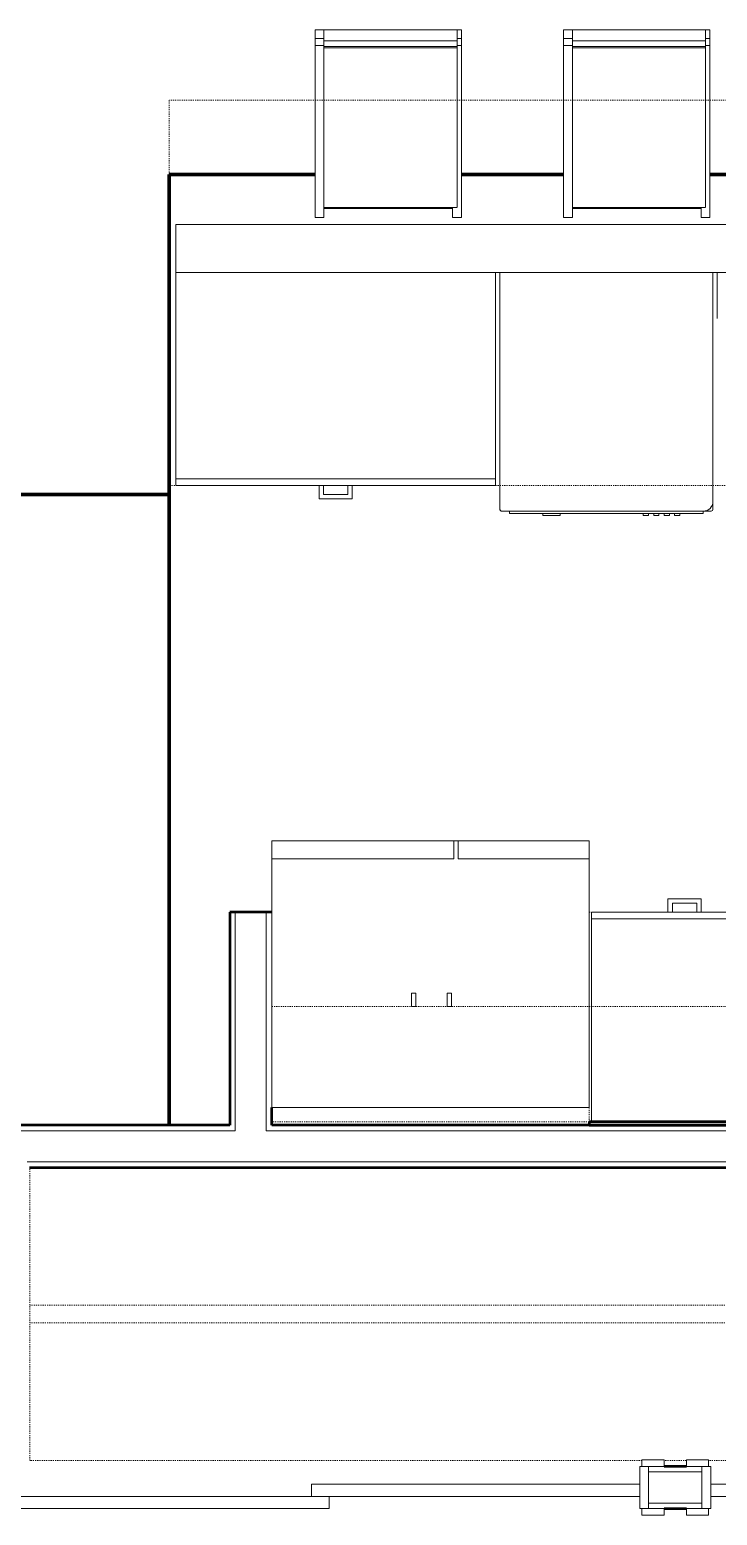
# Model space of a CAD drawing. Header units: inches. Extents: x -4217 to -1814, y 9706 to 12425.
# Drawn here: x -2266.1 to -2188.6, y 10546.9 to 10714.1 of the extents above; entities that cross this region are included whole.
import ezdxf

# ---------------------------------------------------------------- set-up
doc = ezdxf.new("R2010")
doc.units = ezdxf.units.IN
doc.header["$MEASUREMENT"] = 0
doc.linetypes.add('Dash', pattern=[0.25, 0.125, -0.125])
for name, color, linetype, lineweight in [('A-AREA-1', 130, 'Continuous', 70), ('A-DOOR-1', 7, 'Continuous', 9), ('A-DOOR-2', 50, 'Continuous', 20), ('A-DOOR-FRAM-1', 50, 'Continuous', 20), ('A-WALL-3', 250, 'Continuous', 50), ('A-WALL-4', 10, 'Continuous', 13), ('I-FURN-1', 7, 'Continuous', 9), ('Q-CASE-3', 7, 'Continuous', 9), ('Q-CASE-4', 7, 'Dash', 9), ('Q-CASE-HDLN-1', 7, 'Dash', 9), ('Q-SPCQ-1', 7, 'Continuous', 9)]:
    doc.layers.add(name, color=color, linetype=linetype, lineweight=lineweight)

msp = doc.modelspace()

# ---------------------------------------------------------------- linework, layer by layer
at = {"layer": 'A-AREA-1'}
for p, q in [((-2250.33423, 10697.75491), (-2233.91121, 10697.75491)), ((-2250.33423, 10697.75491), (-2250.33423, 10590.75491)), ((-2217.41121, 10697.75491), (-2205.91121, 10697.75491)), ((-2189.41121, 10697.75491), (-2174.68877, 10697.75491)), ((-2250.33423, 10661.75491), (-2292.32374, 10661.75491))]:
    msp.add_line(p, q, dxfattribs=at)
at = {"layer": 'A-DOOR-1'}
for p, q in [((-2197.07461, 10553.10491), (-2194.57461, 10553.10491)), ((-2197.07461, 10552.35491), (-2197.07461, 10553.10491)), ((-2194.57461, 10553.10491), (-2194.57461, 10552.35491)), ((-2189.57461, 10553.10491), (-2192.07461, 10553.10491)), ((-2192.07461, 10553.10491), (-2192.07461, 10552.35491)), ((-2189.57461, 10552.35491), (-2189.57461, 10553.10491)), ((-2194.57461, 10552.35491), (-2197.07461, 10552.35491)), ((-2192.07461, 10552.35491), (-2189.57461, 10552.35491)), ((-2197.07461, 10547.60491), (-2194.57461, 10547.60491)), ((-2197.07461, 10546.85491), (-2197.07461, 10547.60491)), ((-2194.57461, 10546.85491), (-2197.07461, 10546.85491)), ((-2194.57461, 10547.60491), (-2194.57461, 10546.85491)), ((-2189.57461, 10547.60491), (-2192.07461, 10547.60491)), ((-2192.07461, 10547.60491), (-2192.07461, 10546.85491)), ((-2192.07461, 10546.85491), (-2189.57461, 10546.85491)), ((-2189.57461, 10546.85491), (-2189.57461, 10547.60491))]:
    msp.add_line(p, q, dxfattribs=at)
at = {"layer": 'A-DOOR-2'}
for p, q in [((-2234.32461, 10550.35491), (-2197.32461, 10550.35491)), ((-2234.32461, 10548.97991), (-2234.32461, 10550.35491)), ((-2197.32461, 10550.35491), (-2197.32461, 10548.97991)), ((-2152.32461, 10550.35491), (-2189.32461, 10550.35491)), ((-2189.32461, 10550.35491), (-2189.32461, 10548.97991)), ((-2269.32461, 10548.97991), (-2232.32461, 10548.97991)), ((-2197.32461, 10548.97991), (-2234.32461, 10548.97991)), ((-2232.32461, 10548.97991), (-2232.32461, 10547.60491)), ((-2189.32461, 10548.97991), (-2152.32461, 10548.97991)), ((-2232.32461, 10547.60491), (-2269.32461, 10547.60491))]:
    msp.add_line(p, q, dxfattribs=at)
at = {"layer": 'A-DOOR-FRAM-1'}
for p, q in [((-2197.32461, 10552.35491), (-2196.32461, 10552.35491)), ((-2197.32461, 10547.60491), (-2197.32461, 10552.35491)), ((-2196.32461, 10552.35491), (-2196.32461, 10547.60491)), ((-2189.32461, 10552.35491), (-2190.32461, 10552.35491)), ((-2190.32461, 10552.35491), (-2190.32461, 10547.60491)), ((-2189.32461, 10547.60491), (-2189.32461, 10552.35491)), ((-2196.32461, 10547.60491), (-2197.32461, 10547.60491)), ((-2190.32461, 10547.60491), (-2189.32461, 10547.60491))]:
    msp.add_line(p, q, dxfattribs=at)
at = {"layer": 'A-WALL-3'}
for p, q in [((-2238.77574, 10614.75491), (-2243.52574, 10614.75491)), ((-2243.52574, 10614.75491), (-2243.52574, 10590.75491)), ((-2238.77574, 10590.75491), (-2238.77574, 10592.75491)), ((-2243.52574, 10590.75491), (-2268.0509, 10590.75491)), ((-2169.77574, 10590.75491), (-2238.77574, 10590.75491)), ((-2169.77574, 10591.12991), (-2203.02574, 10591.12991)), ((-2203.02574, 10591.12991), (-2203.02574, 10590.75491)), ((-2203.02574, 10590.75491), (-2169.77574, 10590.75491)), ((-2266.08338, 10586.00491), (-2108.72374, 10586.00491)), ((-2192.07461, 10552.35491), (-2194.57461, 10552.35491)), ((-2194.57461, 10547.60491), (-2192.07461, 10547.60491))]:
    msp.add_line(p, q, dxfattribs=at)
at = {"layer": 'A-WALL-4'}
for p, q in [((-2249.58423, 10692.12991), (-2113.58423, 10692.12991)), ((-2249.58423, 10692.12991), (-2249.58423, 10686.75491)), ((-2113.58423, 10686.75491), (-2249.58423, 10686.75491)), ((-2242.90074, 10614.75491), (-2242.90074, 10590.75491)), ((-2239.40074, 10614.75491), (-2239.40074, 10590.75491)), ((-2267.79201, 10590.12991), (-2242.90074, 10590.12991)), ((-2242.90074, 10590.12991), (-2242.90074, 10590.75491)), ((-2239.40074, 10590.12991), (-2239.40074, 10590.75491)), ((-2239.40074, 10590.12991), (-2076.17374, 10590.12991)), ((-2266.34227, 10586.62991), (-2108.09874, 10586.62991)), ((-2196.32461, 10551.72991), (-2190.32461, 10551.72991)), ((-2196.32461, 10548.22991), (-2190.32461, 10548.22991))]:
    msp.add_line(p, q, dxfattribs=at)
at = {"layer": 'I-FURN-1'}
for p, q in [((-2232.91121, 10714.0709), (-2233.91121, 10714.0709)), ((-2233.91121, 10714.0709), (-2233.91121, 10713.08609)), ((-2232.91121, 10712.82986), (-2232.91121, 10714.0709)), ((-2217.91121, 10714.0709), (-2232.91121, 10714.0709)), ((-2217.41121, 10714.0709), (-2217.91121, 10714.0709)), ((-2217.91121, 10714.0709), (-2217.91121, 10712.82986)), ((-2217.41121, 10713.08609), (-2217.41121, 10714.0709)), ((-2204.91121, 10714.0709), (-2205.91121, 10714.0709)), ((-2205.91121, 10714.0709), (-2205.91121, 10713.08609)), ((-2204.91121, 10712.82986), (-2204.91121, 10714.0709)), ((-2189.91121, 10714.0709), (-2204.91121, 10714.0709)), ((-2189.41121, 10714.0709), (-2189.91121, 10714.0709)), ((-2189.91121, 10714.0709), (-2189.91121, 10712.82986)), ((-2189.41121, 10713.08609), (-2189.41121, 10714.0709)), ((-2233.91121, 10713.08609), (-2232.91121, 10713.08609)), ((-2233.91121, 10713.08609), (-2233.91121, 10712.29071)), ((-2233.91121, 10712.29071), (-2232.91121, 10712.29071)), ((-2233.91121, 10696.35299), (-2233.91121, 10712.29071)), ((-2232.91121, 10712.16501), (-2232.91121, 10712.82986)), ((-2217.91121, 10712.82986), (-2232.91121, 10712.82986)), ((-2232.91121, 10712.16501), (-2217.91121, 10712.16501)), ((-2232.91121, 10712.03648), (-2232.91121, 10712.16501)), ((-2232.91121, 10696.43717), (-2232.91121, 10712.03648)), ((-2232.91121, 10712.03648), (-2217.91121, 10712.03648)), ((-2217.91121, 10713.08609), (-2217.41121, 10713.08609)), ((-2217.91121, 10712.82986), (-2217.91121, 10712.16501)), ((-2217.91121, 10712.29071), (-2217.41121, 10712.29071)), ((-2217.91121, 10712.16501), (-2217.91121, 10712.03648)), ((-2217.91121, 10712.03648), (-2217.91121, 10696.43717)), ((-2217.41121, 10712.29071), (-2217.41121, 10713.08609)), ((-2217.41121, 10712.29071), (-2217.41121, 10696.35299)), ((-2205.91121, 10713.08609), (-2204.91121, 10713.08609)), ((-2205.91121, 10713.08609), (-2205.91121, 10712.29071)), ((-2205.91121, 10712.29071), (-2204.91121, 10712.29071)), ((-2205.91121, 10696.35299), (-2205.91121, 10712.29071)), ((-2204.91121, 10712.16501), (-2204.91121, 10712.82986)), ((-2189.91121, 10712.82986), (-2204.91121, 10712.82986)), ((-2204.91121, 10712.16501), (-2189.91121, 10712.16501)), ((-2204.91121, 10712.03648), (-2204.91121, 10712.16501)), ((-2204.91121, 10696.43717), (-2204.91121, 10712.03648)), ((-2204.91121, 10712.03648), (-2189.91121, 10712.03648)), ((-2189.91121, 10713.08609), (-2189.41121, 10713.08609)), ((-2189.91121, 10712.82986), (-2189.91121, 10712.16501)), ((-2189.91121, 10712.29071), (-2189.41121, 10712.29071)), ((-2189.91121, 10712.16501), (-2189.91121, 10712.03648)), ((-2189.91121, 10712.03648), (-2189.91121, 10696.43717)), ((-2189.41121, 10712.29071), (-2189.41121, 10713.08609)), ((-2189.41121, 10712.29071), (-2189.41121, 10696.35299)), ((-2233.91121, 10694.85674), (-2233.91121, 10696.35299)), ((-2232.91121, 10694.1845), (-2232.91121, 10696.43717)), ((-2217.91121, 10696.43717), (-2217.91121, 10694.1845)), ((-2217.41121, 10696.35299), (-2217.41121, 10694.85674)), ((-2205.91121, 10694.85674), (-2205.91121, 10696.35299)), ((-2204.91121, 10694.1845), (-2204.91121, 10696.43717)), ((-2189.91121, 10696.43717), (-2189.91121, 10694.1845)), ((-2189.41121, 10696.35299), (-2189.41121, 10694.85674)), ((-2233.91121, 10692.93799), (-2233.91121, 10694.85674)), ((-2232.91121, 10694.08454), (-2232.91121, 10694.1845)), ((-2232.91121, 10694.08454), (-2232.91121, 10694.01419)), ((-2232.91121, 10694.07192), (-2217.91121, 10694.07192)), ((-2232.91121, 10694.01419), (-2232.91121, 10693.93549)), ((-2218.41121, 10693.93549), (-2232.91121, 10693.93549)), ((-2232.91121, 10693.93549), (-2232.91121, 10692.93799)), ((-2218.41121, 10694.01419), (-2218.41121, 10694.08788)), ((-2218.41121, 10693.93549), (-2218.41121, 10694.01419)), ((-2218.41121, 10692.93799), (-2218.41121, 10693.93549)), ((-2217.91121, 10694.1845), (-2217.91121, 10694.08454)), ((-2217.41121, 10694.85674), (-2217.41121, 10692.93799)), ((-2205.91121, 10692.93799), (-2205.91121, 10694.85674)), ((-2204.91121, 10694.08454), (-2204.91121, 10694.1845)), ((-2204.91121, 10694.08454), (-2204.91121, 10694.01419)), ((-2204.91121, 10694.07192), (-2189.91121, 10694.07192)), ((-2204.91121, 10694.01419), (-2204.91121, 10693.93549)), ((-2190.41121, 10693.93549), (-2204.91121, 10693.93549)), ((-2204.91121, 10693.93549), (-2204.91121, 10692.93799)), ((-2190.41121, 10694.01419), (-2190.41121, 10694.08788)), ((-2190.41121, 10693.93549), (-2190.41121, 10694.01419)), ((-2190.41121, 10692.93799), (-2190.41121, 10693.93549)), ((-2189.91121, 10694.1845), (-2189.91121, 10694.08454)), ((-2189.41121, 10694.85674), (-2189.41121, 10692.93799)), ((-2233.91121, 10692.93799), (-2232.91121, 10692.93799)), ((-2218.41121, 10692.93799), (-2217.41121, 10692.93799)), ((-2205.91121, 10692.93799), (-2204.91121, 10692.93799)), ((-2190.41121, 10692.93799), (-2189.41121, 10692.93799))]:
    msp.add_line(p, q, dxfattribs=at)
at = {"layer": 'Q-CASE-3'}
for p, q in [((-2249.58423, 10686.75491), (-2249.58423, 10663.50491)), ((-2213.58423, 10686.75491), (-2249.58423, 10686.75491)), ((-2213.58423, 10663.50491), (-2213.58423, 10686.75491)), ((-2188.58423, 10686.75491), (-2188.58423, 10681.55085)), ((-2188.58423, 10686.75491), (-2188.58423, 10681.55085)), ((-2249.58423, 10662.75491), (-2249.58423, 10663.50491)), ((-2249.58423, 10663.50491), (-2213.58423, 10663.50491)), ((-2213.58423, 10663.50491), (-2213.58423, 10662.75491)), ((-2213.58423, 10662.75491), (-2249.58423, 10662.75491)), ((-2233.45923, 10662.75491), (-2233.45923, 10661.25491)), ((-2232.95985, 10662.75491), (-2233.45923, 10662.75491)), ((-2232.95985, 10661.75428), (-2232.95985, 10662.75491)), ((-2230.2086, 10661.75428), (-2232.95985, 10661.75428)), ((-2230.2086, 10662.75491), (-2229.70923, 10662.75491)), ((-2230.2086, 10662.75491), (-2230.2086, 10661.75428)), ((-2229.70923, 10661.25491), (-2229.70923, 10662.75491)), ((-2233.45923, 10661.25491), (-2229.70923, 10661.25491)), ((-2190.40074, 10616.25491), (-2194.15074, 10616.25491)), ((-2194.15074, 10616.25491), (-2194.15074, 10614.75491)), ((-2193.65137, 10614.75491), (-2193.65137, 10615.75554)), ((-2193.65137, 10615.75554), (-2190.90011, 10615.75554)), ((-2190.90011, 10615.75554), (-2190.90011, 10614.75491)), ((-2190.40074, 10614.75491), (-2190.40074, 10616.25491)), ((-2202.77574, 10614.75491), (-2181.77574, 10614.75491)), ((-2202.77574, 10614.00491), (-2202.77574, 10614.75491)), ((-2181.77574, 10614.00491), (-2202.77574, 10614.00491)), ((-2202.77574, 10614.00491), (-2202.77574, 10591.12991)), ((-2193.65137, 10614.75491), (-2194.15074, 10614.75491)), ((-2190.90011, 10614.75491), (-2190.40074, 10614.75491)), ((-2222.53729, 10605.62916), (-2223.02574, 10605.62916)), ((-2223.02574, 10605.62916), (-2223.02574, 10604.12991)), ((-2222.53729, 10604.12991), (-2222.53729, 10605.62916)), ((-2218.53729, 10605.62916), (-2219.02574, 10605.62916)), ((-2219.02574, 10605.62916), (-2219.02574, 10604.12991)), ((-2218.53729, 10604.12991), (-2218.53729, 10605.62916)), ((-2222.53729, 10604.12991), (-2223.02574, 10604.12991)), ((-2218.53729, 10604.12991), (-2219.02574, 10604.12991))]:
    msp.add_line(p, q, dxfattribs=at)
at = {"layer": 'Q-CASE-4'}
for p, q in [((-2238.77574, 10591.12991), (-2238.77574, 10604.12991)), ((-2238.77574, 10604.12991), (-2202.77574, 10604.12991)), ((-2202.77574, 10604.12991), (-2202.77574, 10591.12991)), ((-2169.77574, 10604.12991), (-2202.77574, 10604.12991)), ((-2202.77574, 10604.12991), (-2202.77574, 10591.12991)), ((-2202.77574, 10591.12991), (-2238.77574, 10591.12991)), ((-2202.77574, 10591.12991), (-2169.77574, 10591.12991))]:
    msp.add_line(p, q, dxfattribs=at)
at = {"layer": 'Q-CASE-HDLN-1'}
for p, q in [((-2250.33423, 10706.12991), (-2250.33423, 10662.75491)), ((-2112.79874, 10706.12991), (-2250.33423, 10706.12991)), ((-2250.33423, 10662.75491), (-2112.79874, 10662.75491)), ((-2203.02574, 10614.75491), (-2169.77574, 10614.75491)), ((-2203.02574, 10591.12991), (-2203.02574, 10592.75491)), ((-2266.03586, 10553.00491), (-2266.03586, 10586.00491)), ((-2266.03586, 10586.00491), (-2108.72374, 10586.00491)), ((-2108.72374, 10570.50491), (-2266.03586, 10570.50491)), ((-2108.72374, 10568.50491), (-2266.03586, 10568.50491)), ((-2197.07461, 10553.00491), (-2266.03586, 10553.00491)), ((-2192.07461, 10553.00491), (-2194.57461, 10553.00491)), ((-2117.07461, 10553.00491), (-2189.57461, 10553.00491))]:
    msp.add_line(p, q, dxfattribs=at)
at = {"layer": 'Q-SPCQ-1'}
for p, q in [((-2213.08423, 10686.75491), (-2213.08423, 10660.07676)), ((-2189.08423, 10660.95176), (-2189.08423, 10686.75491)), ((-2189.08423, 10660.07676), (-2189.08423, 10660.95176)), ((-2212.88737, 10659.87991), (-2190.15608, 10659.87991)), ((-2211.99128, 10659.87991), (-2211.99128, 10659.62991)), ((-2190.17716, 10659.62991), (-2211.99128, 10659.62991)), ((-2208.26018, 10659.62991), (-2208.26018, 10659.37991)), ((-2207.27593, 10659.37991), (-2208.26018, 10659.37991)), ((-2206.29168, 10659.37991), (-2207.27593, 10659.37991)), ((-2206.29168, 10659.37991), (-2206.29168, 10659.62991)), ((-2196.93419, 10659.62991), (-2196.93419, 10659.37991)), ((-2196.34364, 10659.37991), (-2196.93419, 10659.37991)), ((-2196.34364, 10659.37991), (-2196.34364, 10659.62991)), ((-2195.75309, 10659.62991), (-2195.75309, 10659.37991)), ((-2195.16254, 10659.37991), (-2195.75309, 10659.37991)), ((-2195.16254, 10659.37991), (-2195.16254, 10659.62991)), ((-2194.57199, 10659.62991), (-2194.57199, 10659.37991)), ((-2193.98143, 10659.37991), (-2194.57199, 10659.37991)), ((-2193.98143, 10659.37991), (-2193.98143, 10659.62991)), ((-2193.39088, 10659.62991), (-2193.39088, 10659.37991)), ((-2192.80033, 10659.37991), (-2193.39088, 10659.37991)), ((-2192.80033, 10659.37991), (-2192.80033, 10659.62991)), ((-2190.17716, 10659.88009), (-2190.17716, 10659.62991)), ((-2190.15608, 10659.87991), (-2189.28108, 10659.87991)), ((-2203.02574, 10622.75491), (-2238.77574, 10622.75491)), ((-2238.77574, 10622.75491), (-2238.77574, 10592.75491)), ((-2238.77574, 10622.75491), (-2218.27574, 10622.75491)), ((-2238.77574, 10622.75491), (-2238.77574, 10620.75491)), ((-2218.27574, 10620.75491), (-2218.27574, 10622.75491)), ((-2217.77574, 10622.75491), (-2203.02574, 10622.75491)), ((-2217.77574, 10622.75491), (-2217.77574, 10620.75491)), ((-2203.02574, 10592.75491), (-2203.02574, 10622.75491)), ((-2203.02574, 10620.75491), (-2203.02574, 10622.75491)), ((-2218.27574, 10620.75491), (-2238.77574, 10620.75491)), ((-2203.02574, 10620.75491), (-2217.77574, 10620.75491)), ((-2238.77574, 10592.75491), (-2203.02574, 10592.75491))]:
    msp.add_line(p, q, dxfattribs=at)
for centre, radius, start, end in [((-2212.88737, 10660.07676), 0.19685, 180, 270), ((-2212.88737, 10660.07676), 0.19685, 180, 255), ((-2190.15608, 10660.95176), 1.07185, 270, 360), ((-2189.28108, 10660.07676), 0.19685, 270, 0)]:
    msp.add_arc(centre, radius, start, end, dxfattribs=at)

doc.saveas('drawing.dxf')
